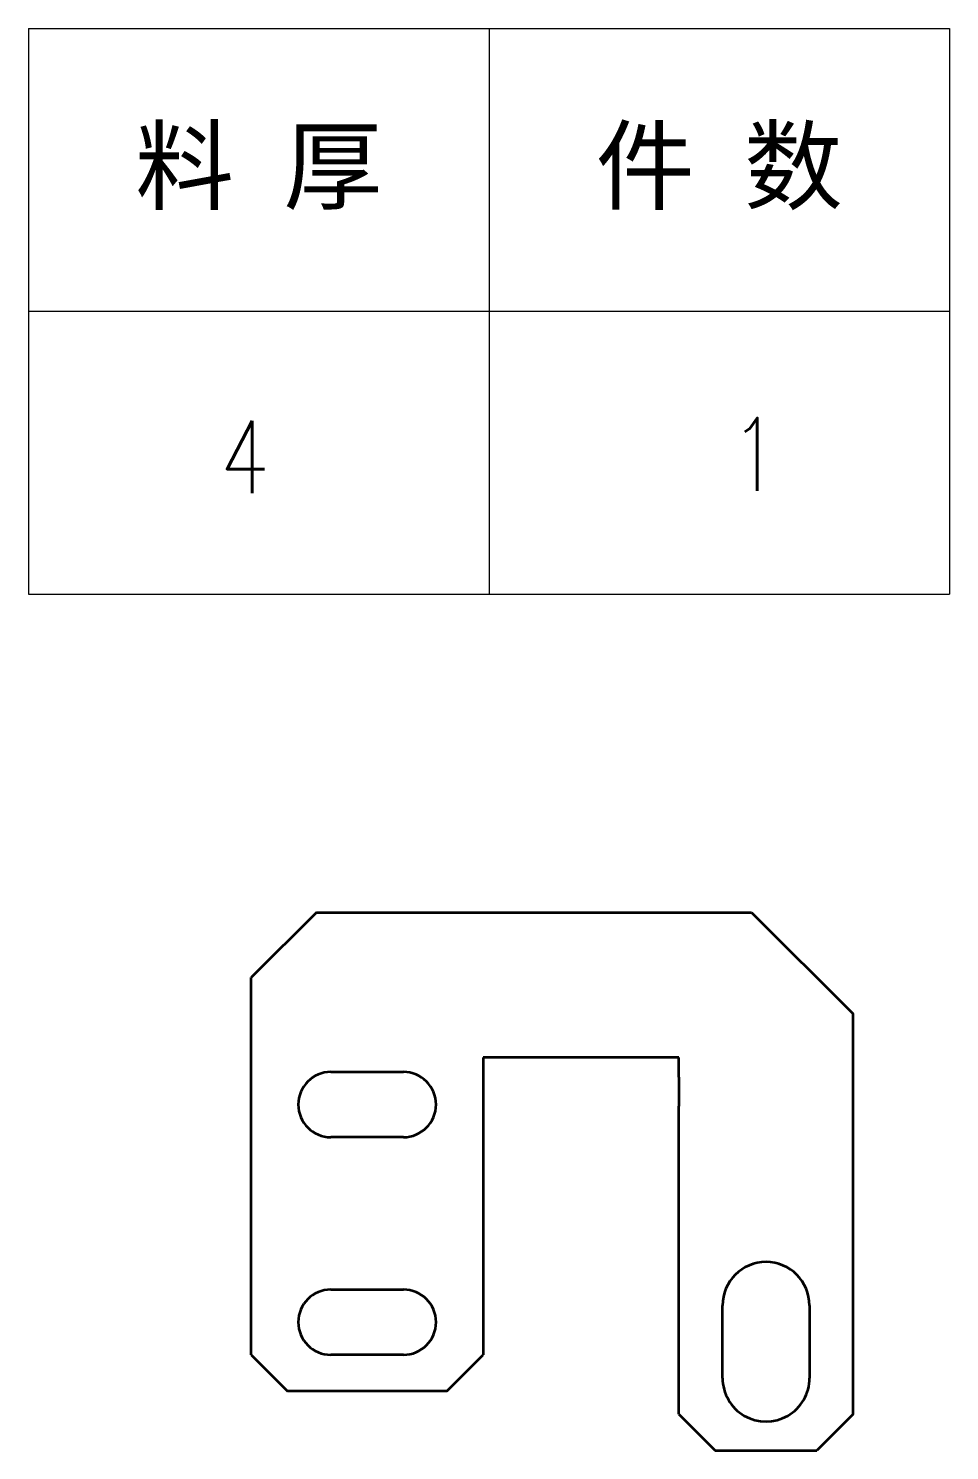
# Model space of a CAD drawing. Header units: millimetres. Extents: x 53130 to 124945, y -23470 to -1811.
# Drawn here: x 56262.6 to 56389.6, y -2081.8 to -1885.8 of the extents above; entities that cross this region are included whole.
import ezdxf
from ezdxf.enums import TextEntityAlignment as Align

# ---------------------------------------------------------------- set-up
doc = ezdxf.new("R2010")
doc.units = ezdxf.units.MM
doc.header["$LTSCALE"] = 0.5
doc.layers.add('标注线', color=3, linetype='Continuous', lineweight=18)
doc.layers.add('粗实线', color=7, linetype='Continuous', lineweight=35)
doc.styles.add('DIM', font='romans.shx', dxfattribs={"width": 0.8, "bigfont": 'bigfont.shx'})

# ---------------------------------------------------------------- blocks, each defined once
blk = doc.blocks.new('*T381')
at = {"color": 0, "linetype": 'ByBlock', "lineweight": -2, "transparency": 16777216}
for p, q in [((0, 0), (127, 0)), ((0, 0), (0, -78)), ((63.5, 0), (63.5, -78)), ((127, 0), (127, -78)), ((0, -39), (127, -39)), ((0, -78), (127, -78))]:
    blk.add_line(p, q, dxfattribs=at)
at = {"color": 0, "transparency": 16777216, "char_height": 10, "width": 60.5, "attachment_point": 5}
for s, insert in [('{\\fSimSun|b0|i0|c134|p2;料 厚}', (31.75, -19.5)), ('{\\fSimSun|b0|i0|c134|p2;件 数}', (95.25, -19.5))]:
    blk.add_mtext(s, dxfattribs=dict(at, insert=insert))
blk = doc.blocks.new('拆图参数')
blk.add_blockref('*T381', (-63.5, 78))
at = {"style": 'DIM', "width": 0.8}
blk.add_attdef('6', text='', height=10, dxfattribs=at).set_placement((-37.13, 18.91), align=Align.MIDDLE_LEFT)
blk.add_attdef('1', text='', height=10, dxfattribs=at).set_placement((36.65, 19.27), align=Align.MIDDLE_CENTER)

msp = doc.modelspace()

# ---------------------------------------------------------------- linework, layer by layer
at = {"layer": '粗实线', "ltscale": 0.318198}
msp.add_line((56302.341, -2007.629), (56293.341, -2016.629), dxfattribs=at)
at = {"layer": '粗实线'}
for p, q in [((56302.341, -2007.629), (56362.341, -2007.629)), ((56293.341, -2068.629), (56293.341, -2016.629)), ((56352.341, -2027.629), (56325.341, -2027.629)), ((56325.341, -2027.629), (56325.341, -2068.629)), ((56320.341, -2073.629), (56298.341, -2073.629)), ((56352.341, -2076.829), (56357.341, -2081.829)), ((56376.341, -2076.829), (56371.341, -2081.829)), ((56357.341, -2081.829), (56371.341, -2081.829))]:
    msp.add_line(p, q, dxfattribs=at)
at = {"layer": '粗实线', "ltscale": 0.494975}
msp.add_line((56362.341, -2007.629), (56376.341, -2021.629), dxfattribs=at)
at = {"layer": '粗实线', "ltscale": 0.2175}
msp.add_line((56376.341, -2030.329), (56376.341, -2021.629), dxfattribs=at)
at = {"layer": '粗实线', "ltscale": 0.0675}
msp.add_line((56352.341, -2030.329), (56352.341, -2027.629), dxfattribs=at)
at = {"layer": '粗实线', "ltscale": 0.25}
for p, q in [((56304.341, -2029.629), (56314.341, -2029.629)), ((56314.341, -2038.629), (56304.341, -2038.629)), ((56304.341, -2059.629), (56314.341, -2059.629)), ((56358.341, -2071.829), (56358.341, -2061.829)), ((56370.341, -2061.829), (56370.341, -2071.829)), ((56314.341, -2068.629), (56304.341, -2068.629))]:
    msp.add_line(p, q, dxfattribs=at)
at = {"layer": '粗实线', "ltscale": 0.1}
for p, q in [((56352.341, -2030.329), (56352.341, -2034.329)), ((56376.341, -2034.329), (56376.341, -2030.329)), ((56352.341, -2076.829), (56352.341, -2034.329)), ((56376.341, -2076.829), (56376.341, -2034.329))]:
    msp.add_line(p, q, dxfattribs=at)
at = {"layer": '粗实线', "ltscale": 0.176777}
for p, q in [((56293.341, -2068.629), (56298.341, -2073.629)), ((56320.341, -2073.629), (56325.341, -2068.629))]:
    msp.add_line(p, q, dxfattribs=at)
at = {"layer": '粗实线'}
for centre, radius, start, end in [((56304.341, -2034.129), 4.5, 90, 270), ((56314.341, -2034.129), 4.5, 270, 90), ((56364.341, -2061.829), 6, 0.00001, 180), ((56304.341, -2064.129), 4.5, 90, 270), ((56314.341, -2064.129), 4.5, 270, 90), ((56364.341, -2071.829), 6, 180, 0.00001)]:
    msp.add_arc(centre, radius, start, end, dxfattribs=at)

# ---------------------------------------------------------------- block references
at = {"layer": '标注线', "color": 7}
msp.add_blockref('拆图参数', (56326.146, -1963.759), dxfattribs=at).add_auto_attribs({'1': '1', '6': '4'})

doc.saveas('drawing.dxf')
